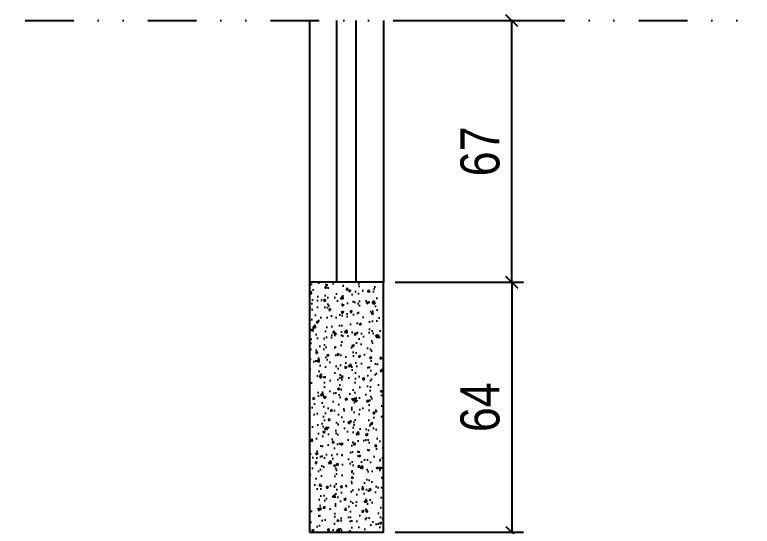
# Model space of a CAD drawing. Header units: millimetres. Extents: x 787 to 8287, y -592 to 17063.
# Drawn here: x 2532.5 to 2721.5, y 9229.9 to 9360.9 of the extents above; entities that cross this region are included whole.
import ezdxf

# ---------------------------------------------------------------- set-up
doc = ezdxf.new("R2010")
doc.units = ezdxf.units.MM
doc.linetypes.add('DIVIDE2', pattern=[0.625, 0.25, -0.125, 0, -0.125, 0, -0.125])
for name, color, linetype in [('COTA', 241, 'Continuous'), ('Nível', 160, 'Continuous'), ('Painéis', 200, 'Continuous'), ('SARR_2.2x7', 40, 'Continuous')]:
    doc.layers.add(name, color=color, linetype=linetype)
doc.styles.add('COTA TECNICA', font='techl___.ttf', dxfattribs={"height": 10})
doc.styles.add('COTA TECNICA-50', font='techl___.ttf', dxfattribs={"height": 10})
doc.dimstyles.new('COTA PAINEL-50', dxfattribs={"dimtxt": 10, "dimasz": 3, "dimexe": 3, "dimexo": 3, "dimgap": 3, "dimtad": 1, "dimdec": 1, "dimzin": 12, "dimdsep": 46, "dimtxsty": 'COTA TECNICA-50', "dimblk1": 'OBLIQUE', "dimblk2": 'OBLIQUE', "dimsah": 1, "dimcen": 0.9, "dimclrd": 4, "dimclre": 4, "dimclrt": 240, "dimadec": 1, "dimazin": 3, "dimtfac": 1, "dimtdec": 1, "dimtmove": 0, "dimatfit": 3, "dimfxl": 0, "dimtolj": 1, "dimtzin": 12, "dimarcsym": 0})
doc.dimstyles.new('PAINEL', dxfattribs={"dimtxt": 10, "dimasz": 3, "dimexe": 3, "dimexo": 3, "dimgap": 3, "dimtad": 1, "dimdec": 1, "dimzin": 12, "dimdsep": 46, "dimtxsty": 'COTA TECNICA', "dimblk1": 'OBLIQUE', "dimblk2": 'OBLIQUE', "dimsah": 1, "dimcen": 0.9, "dimclrd": 4, "dimclre": 4, "dimclrt": 240, "dimadec": 1, "dimazin": 3, "dimtfac": 1, "dimtdec": 1, "dimtmove": 0, "dimatfit": 3, "dimfxl": 0, "dimtolj": 1, "dimtzin": 12, "dimarcsym": 0})

# ---------------------------------------------------------------- blocks, each defined once
blk = doc.blocks.new('_Oblique')
at = {"color": 0, "linetype": 'ByBlock', "lineweight": -2}
blk.add_line((-0.5, -0.5), (0.5, 0.5), dxfattribs=at)
blk = doc.blocks.new('*D1473')
at = {"layer": 'COTA', "color": 4, "linetype": 'ByBlock', "lineweight": -2}
for p, q in [((2630.06, 9292.4), (2662.91, 9292.4)), ((2659.91, 9292.4), (2659.91, 9228.38)), ((2630.06, 9228.38), (2662.91, 9228.38))]:
    blk.add_line(p, q, dxfattribs=at)
at = {"layer": 'Defpoints', "color": 0, "linetype": 'ByBlock'}
for p in [(2627.06, 9292.4), (2627.06, 9228.38), (2659.91, 9228.38)]:
    blk.add_point(p, dxfattribs=at)
at = {"layer": 'COTA', "color": 4, "linetype": 'ByBlock', "lineweight": -2, "xscale": 3, "yscale": 3, "zscale": 3}
for p, rotation in [((2659.91, 9292.4), 90), ((2659.91, 9228.38), 270)]:
    blk.add_blockref('_Oblique', p, dxfattribs=dict(at, rotation=rotation))
at = {"layer": 'COTA', "color": 240, "linetype": 'ByBlock', "insert": (2651.81, 9260.39), "char_height": 10, "attachment_point": 5, "rotation": 90, "style": 'COTA TECNICA'}
blk.add_mtext('\\A1;64', dxfattribs=at)
blk = doc.blocks.new('*D1415')
at = {"layer": 'COTA', "color": 4, "lineweight": -2}
for p, q in [((2630.06, 9359.4), (2662.91, 9359.4)), ((2659.91, 9292.4), (2659.91, 9359.4)), ((2630.06, 9292.4), (2662.91, 9292.4))]:
    blk.add_line(p, q, dxfattribs=at)
at = {"layer": 'Defpoints', "color": 0}
for p in [(2627.06, 9359.4), (2659.91, 9359.4), (2627.06, 9292.4)]:
    blk.add_point(p, dxfattribs=at)
at = {"layer": 'COTA', "color": 4, "lineweight": -2, "xscale": 3, "yscale": 3, "zscale": 3}
for p, rotation in [((2659.91, 9359.4), 90), ((2659.91, 9292.4), 270)]:
    blk.add_blockref('_Oblique', p, dxfattribs=dict(at, rotation=rotation))
at = {"layer": 'COTA', "color": 240, "insert": (2651.81, 9325.9), "char_height": 10, "attachment_point": 5, "rotation": 90, "style": 'COTA TECNICA-50'}
blk.add_mtext('\\A1;67', dxfattribs=at)

msp = doc.modelspace()

# ---------------------------------------------------------------- hatches: boundary and pattern name
at = {"layer": 'COTA', "linetype": 'ByBlock'}
h = msp.add_hatch(dxfattribs=at)
h.set_pattern_fill('AR-CONC', color=256, scale=0.03)
h.set_pattern_definition([(50, (-6481.0633, 5180.411), (5.46554, -0.4781726), [0.5715, -6.2865]), (355, (-6481.0633, 5180.411), (-1.0573026, 5.7317054), [0.4572, -5.0292175]), (100.451445, (-6480.608, 5180.371), (4.4082374, 5.2535326), [0.4857003, -5.3427073]), (46.1842, (-6481.063, 5181.935), (8.132371, -1.26127), [0.85725, -9.42975]), (96.63556, (-6480.386, 5181.83), (7.122124, 7.422784), [0.728551, -8.014068]), (351.18415, (-6481.063, 5181.935), (7.122124, 7.422784), [0.685799, -7.543792]), (21, (-6480.3013, 5181.554), (4.5484317, -3.067956), [0.5715, -6.2865]), (326, (-6480.3013, 5181.554), (1.854061, 5.525639), [0.4572, -5.0292]), (71.451445, (-6479.9223, 5181.298), (6.4024926, 2.457683), [0.4857003, -5.342698]), (37.5, (-6481.0633, 5180.4108), (0.0926581, 2.53665117), [0, -4.96824, 0, -5.1054, 0, -5.04825]), (7.5, (-6481.0633, 5180.4108), (2.0045899, 3.00541724), [0, -2.91084, 0, -4.85394, 0, -1.92405]), (327.5, (-6482.7626, 5180.4108), (4.06771786, -0.1718623), [0, -1.905, 0, -5.9436, 0, -7.8867]), (317.5, (-6483.5246, 5180.4108), (4.4438754, 0.7627947), [0, -2.4765, 0, -3.94716, 0, -5.6007])])
h.paths.add_polyline_path([(2627.06, 9292.4), (2608.06, 9292.4), (2608.06, 9228.38), (2627.06, 9228.38)])

# ---------------------------------------------------------------- linework, layer by layer
msp.add_lwpolyline([(2608.06, 9228.38), (2627.06, 9228.38), (2627.06, 9292.4), (2608.06, 9292.4)], close=True, dxfattribs=at)
at = {"layer": 'Nível', "color": 4, "linetype": 'DIVIDE2', "ltscale": 50}
msp.add_line((1906.18, 9359.4), (2870.5, 9359.4), dxfattribs=at)
at = {"layer": 'Painéis'}
for p, q in [((2608.06, 9359.4), (2608.06, 9292.4)), ((2627.06, 9359.4), (2627.06, 9292.4))]:
    msp.add_line(p, q, dxfattribs=at)
at = {"layer": 'SARR_2.2x7'}
for p, q in [((2615.06, 9292.4), (2615.06, 9359.4)), ((2620.06, 9292.4), (2620.06, 9359.4))]:
    msp.add_line(p, q, dxfattribs=at)

# ---------------------------------------------------------------- dimensions: what is measured, and where the dimension line sits
at = {"layer": 'COTA'}
dim = msp.add_linear_dim(base=(2659.91, 9359.4), p1=(2627.06, 9292.4), p2=(2627.06, 9359.4), angle=90, dimstyle='COTA PAINEL-50', dxfattribs=at)
dim.commit()
dim.dimension.update_dxf_attribs({"geometry": '*D1415', "text_midpoint": (2651.81, 9325.9)})
at = {"layer": 'COTA', "linetype": 'ByBlock'}
dim = msp.add_linear_dim(base=(2659.91, 9228.38), p1=(2627.06, 9292.4), p2=(2627.06, 9228.38), angle=90, dimstyle='PAINEL', dxfattribs=at)
dim.commit()
dim.dimension.update_dxf_attribs({"geometry": '*D1473', "text_midpoint": (2651.81, 9260.39)})

doc.saveas('drawing.dxf')
